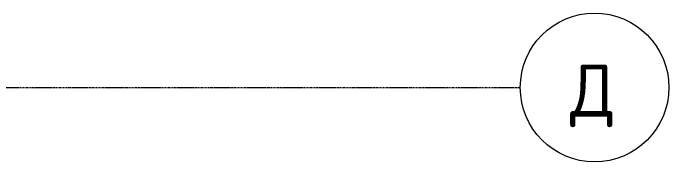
# Model space of a CAD drawing. Header units: millimetres. Extents: x -4948 to 42228, y -4856 to 69378.
# Drawn here: x 37815 to 42228, y 33192 to 34192 of the extents above; entities that cross this region are included whole.
import ezdxf

# ---------------------------------------------------------------- set-up
doc = ezdxf.new("R2010")
doc.units = ezdxf.units.MM
doc.linetypes.add('Линия сетки', pattern=[22.225, 12.7, -3.175, 3.175, -3.175])
doc.layers.add('S-GRID', color=1, linetype='Continuous', lineweight=30)
doc.layers.add('S-GRID-IDEN', color=1, linetype='Continuous', lineweight=30)
doc.styles.add('GOST Common', font='GOST_Common.ttf', dxfattribs={"height": 350})

# ---------------------------------------------------------------- blocks, each defined once
blk = doc.blocks.new('Ось сетки - Заголовок сетки - Окружность Simplex-5213-1 этаж отм_ _0_000 лотки')
at = {"layer": 'S-GRID-IDEN', "color": 7, "lineweight": 9}
blk.add_circle((0, 0), 5, dxfattribs=at)
blk = doc.blocks.new('27ELB-RD-KR2-0000-BIM_rvt-1-1 этаж отм_ _0_000 лотки')
at = {"layer": 'S-GRID', "color": 252, "linetype": 'Линия сетки', "lineweight": 9}
blk.add_line((-4948, 33692.1), (41228.1, 33692.1), dxfattribs=at)
at = {"color": 252, "lineweight": 5, "xscale": 99.99999999999993, "yscale": 99.99999999999993, "zscale": 99.99999999999993, "rotation": 269.9999999999994}
blk.add_blockref('Ось сетки - Заголовок сетки - Окружность Simplex-5213-1 этаж отм_ _0_000 лотки', (41728.1, 33692.1), dxfattribs=at)
at = {"layer": 'S-GRID-IDEN', "color": 252, "lineweight": 9, "insert": (41563.5, 33847.1), "char_height": 350, "width": 384.81, "attachment_point": 1, "style": 'GOST Common'}
blk.add_mtext('\\fGOST Common|b0|i0|c204|p34|;Д', dxfattribs=at)

msp = doc.modelspace()

# ---------------------------------------------------------------- block references
at = {"lineweight": 5}
msp.add_blockref('27ELB-RD-KR2-0000-BIM_rvt-1-1 этаж отм_ _0_000 лотки', (0, 0), dxfattribs=at)

doc.saveas('drawing.dxf')
